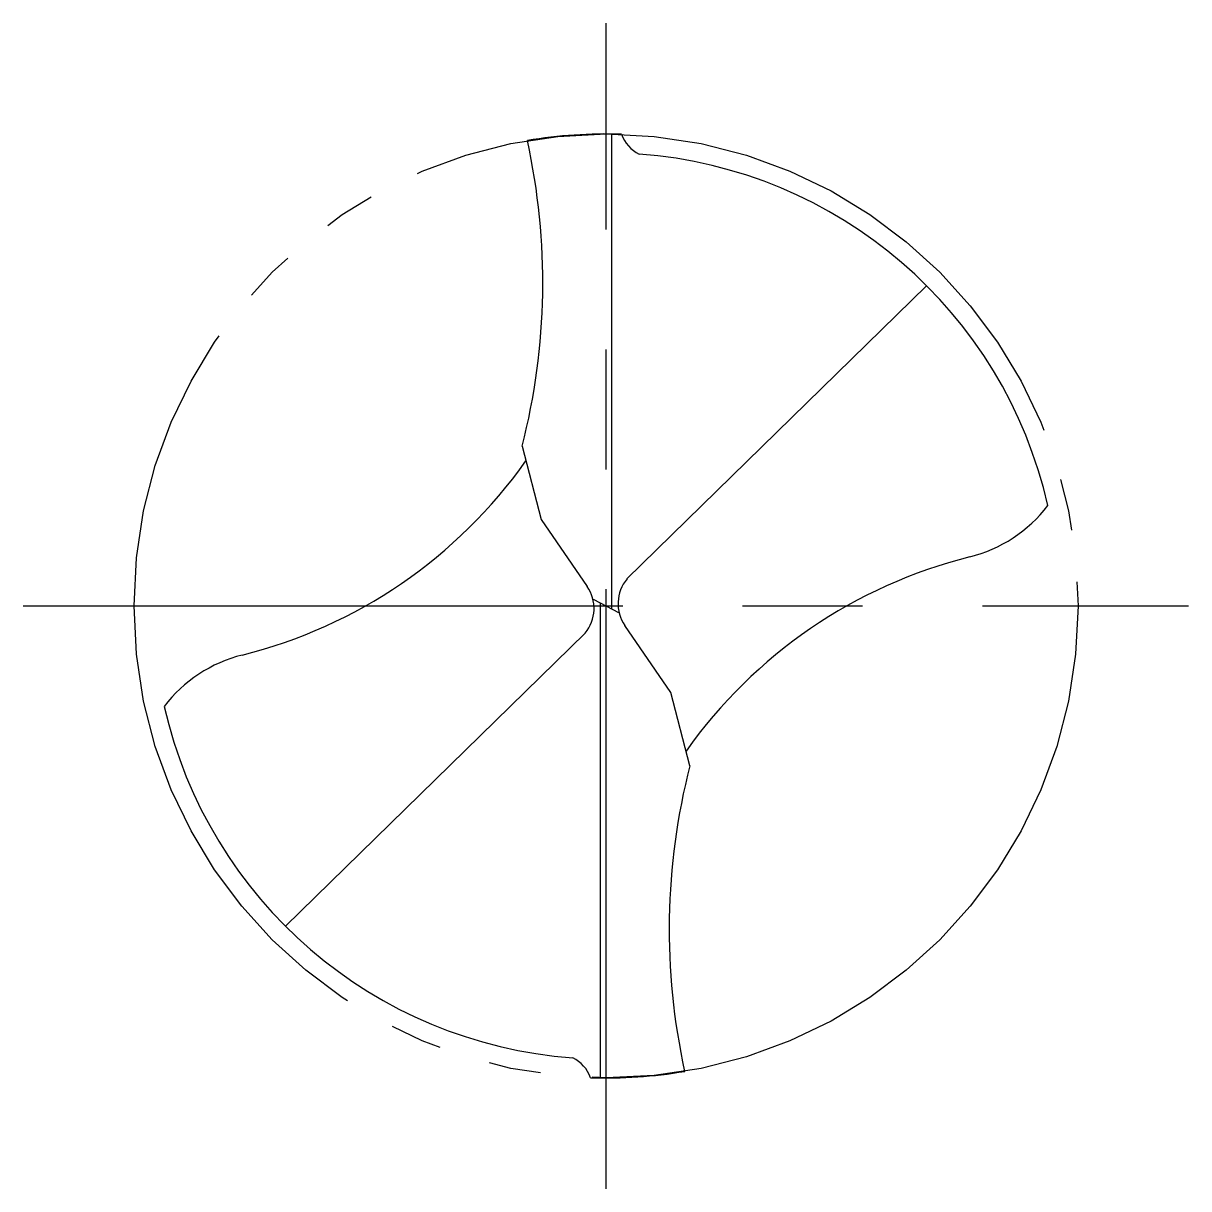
# Model space of a CAD drawing. Header units: millimetres. Extents: x 2731.8 to 2744.2, y 3671.3 to 3683.6.
import ezdxf

# ---------------------------------------------------------------- set-up
doc = ezdxf.new("R2010")
doc.units = ezdxf.units.MM
for name, pattern in [('ACAD_ISO04W100', [30, 24, -3, 0, -3]), ('CENTER', [50.8, 31.75, -6.35, 6.35, -6.35]), ('DOT_CENTER', [2, 1.25, -0.25, 0.25, -0.25]), ('JIS_09_08', [10.75, 8, -0.55, 0.55, -0.55, 0.55, -0.55])]:
    doc.linetypes.add(name, pattern=pattern)
for name, color, linetype in [('中心线', 2, 'ACAD_ISO04W100'), ('虚线轮廓', 1, 'Continuous'), ('轮廓', 4, 'Continuous')]:
    doc.layers.add(name, color=color, linetype=linetype)

msp = doc.modelspace()

# ---------------------------------------------------------------- linework, layer by layer
at = {"layer": '中心线', "linetype": 'CENTER', "ltscale": 0.2}
for p, q in [((2737.981, 3671.279), (2737.981, 3683.625)), ((2731.808, 3677.452), (2744.153, 3677.452))]:
    msp.add_line(p, q, dxfattribs=at)
at = {"layer": '虚线轮廓', "color": 7, "linetype": 'JIS_09_08'}
msp.add_circle((2737.981, 3677.452), 5, dxfattribs=at)
at = {"layer": '轮廓'}
for p, q in [((2738.042, 3677.42), (2738.042, 3682.451)), ((2737.092, 3679.144), (2737.294, 3678.367)), ((2737.294, 3678.367), (2737.782, 3677.659)), ((2737.843, 3677.523), (2738.119, 3677.38)), ((2737.92, 3677.483), (2737.92, 3672.452)), ((2738.667, 3676.537), (2738.179, 3677.245)), ((2738.87, 3675.76), (2738.667, 3676.537))]:
    msp.add_line(p, q, dxfattribs=at)
at = {"layer": '轮廓', "linetype": 'Continuous'}
for p, q in [((2738.202, 3677.739), (2741.376, 3680.845)), ((2737.759, 3677.165), (2734.586, 3674.059))]:
    msp.add_line(p, q, dxfattribs=at)
for centre, radius, start, end in [((2730.327, 3680.88), 6.984, 345.6042, 12.4199), ((2732.855, 3682.013), 5.238, 284.056, 324.7351), ((2743.106, 3672.891), 5.238, 104.056, 144.7351), ((2738.516, 3677.477), 0.408, 140.0674, 214.5919), ((2737.446, 3677.427), 0.408, 320.0674, 34.5919), ((2745.634, 3674.024), 6.984, 165.6042, 192.4199)]:
    msp.add_arc(centre, radius, start, end, dxfattribs=at)
at = {"layer": '轮廓', "linetype": 'DOT_CENTER'}
for start, end in [(88.1136, 99.5919), (268.1136, 279.5919)]:
    msp.add_arc((2737.981, 3677.452), 5, start, end, dxfattribs=at)
at = {"layer": '轮廓'}
for centre, radius, start, end in [((2738.484, 3682.563), 0.357, 198.5303, 245.0028), ((2737.981, 3677.452), 4.8, 12.8056, 85.7904), ((2741.469, 3679.427), 1.5, 284.056, 322.6074), ((2734.492, 3675.477), 1.5, 104.056, 142.6074), ((2737.981, 3677.452), 4.8, 192.8056, 265.7904), ((2737.477, 3672.341), 0.357, 18.5303, 65.0028)]:
    msp.add_arc(centre, radius, start, end, dxfattribs=at)

doc.saveas('drawing.dxf')
